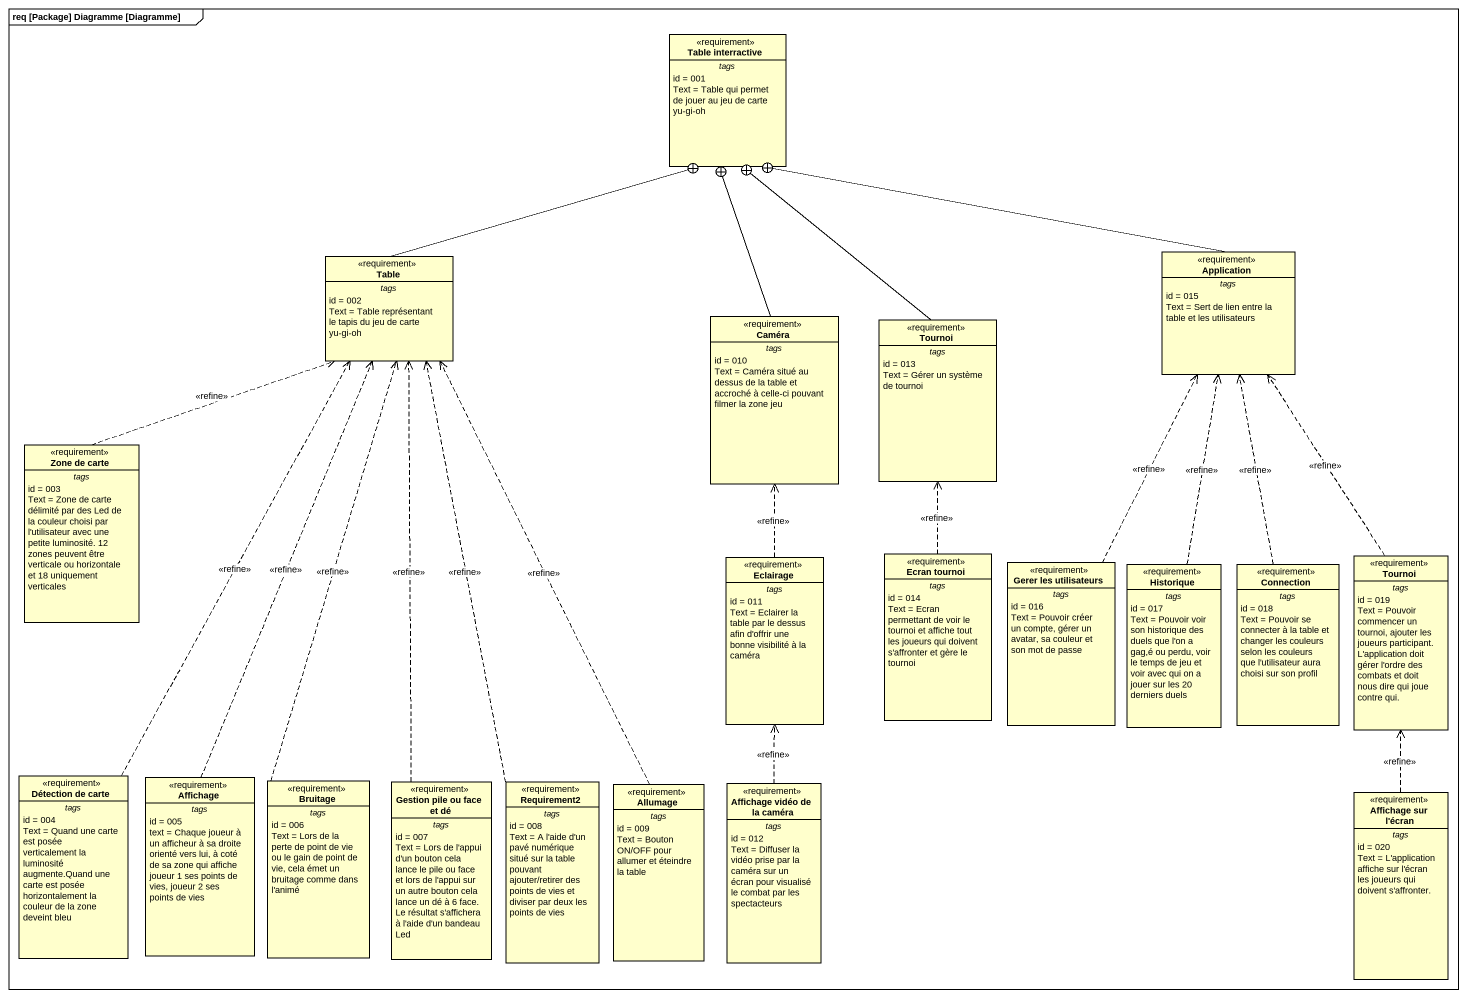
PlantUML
@startuml
mainframe req [Package] Diagramme [Diagramme]
hide circle
hide empty members
class "Table interractive" as Table_interractive <<requirement>> {
  -- tags --
  id = 001
  Text = Table qui permet de jouer au jeu de carte yu-gi-oh
}
class Table <<requirement>> {
  -- tags --
  id = 002
  Text = Table représentant le tapis du jeu de carte yu-gi-oh
}
class Application <<requirement>> {
  -- tags --
  id = 015
  Text = Sert de lien entre la table et les utilisateurs
}
class Caméra <<requirement>> {
  -- tags --
  id = 010
  Text = Caméra situé au dessus de la table et accroché à celle-ci pouvant filmer la zone jeu
}
class Tournoi <<requirement>> {
  -- tags --
  id = 013
  Text = Gérer un système de tournoi
}
class "Zone de carte" as Zone_de_carte <<requirement>> {
  -- tags --
  id = 003
  Text = Zone de carte délimité par des Led de la couleur choisi par l'utilisateur avec une petite luminosité. 12 zones peuvent être verticale ou horizontale et 18 uniquement verticales
}
class Eclairage <<requirement>> {
  -- tags --
  id = 011
  Text = Eclairer la table par le dessus afin d'offrir une bonne visibilité à la caméra
}
class "Ecran tournoi" as Ecran_tournoi <<requirement>> {
  -- tags --
  id = 014
  Text = Ecran permettant de voir le tournoi et affiche tout les joueurs qui doivent s'affronter et gère le tournoi
}
class "Gerer les utilisateurs" as Gerer_les_utilisateurs <<requirement>> {
  -- tags --
  id = 016
  Text = Pouvoir créer un compte, gérer un avatar, sa couleur et son mot de passe
}
class Historique <<requirement>> {
  -- tags --
  id = 017
  Text = Pouvoir voir son historique des duels que l'on a gag,é ou perdu, voir le temps de jeu et voir avec qui on a jouer sur les 20 derniers duels
}
class Connection <<requirement>> {
  -- tags --
  id = 018
  Text = Pouvoir se connecter à la table et changer les couleurs selon les couleurs que l'utilisateur aura choisi sur son profil
}
class "Tournoi" as Tournoi_2 <<requirement>> {
  -- tags --
  id = 019
  Text = Pouvoir commencer un tournoi, ajouter les joueurs participant. L'application doit gérer l'ordre des combats et doit nous dire qui joue contre qui.
}
class "Détection de carte" as Détection_de_carte <<requirement>> {
  -- tags --
  id = 004
  Text = Quand une carte est posée verticalement la luminosité augmente.Quand une carte est posée horizontalement la couleur de la zone deveint bleu
}
class Affichage <<requirement>> {
  -- tags --
  id = 005
  text = Chaque joueur à un afficheur à sa droite orienté vers lui, à coté de sa zone qui affiche joueur 1 ses points de vies, joueur 2 ses points de vies
}
class Bruitage <<requirement>> {
  -- tags --
  id = 006
  Text = Lors de la perte de point de vie ou le gain de point de vie, cela émet un bruitage comme dans l'animé
}
class "Gestion pile ou face et dé" as Gestion_pile_ou_face_et_dé <<requirement>> {
  -- tags --
  id = 007
  Text = Lors de l'appui d'un bouton cela lance le pile ou face et lors de l'appui sur un autre bouton cela lance un dé à 6 face. Le résultat s'affichera à l'aide d'un bandeau Led
}
class Requirement2 <<requirement>> {
  -- tags --
  id = 008
  Text = A l'aide d'un pavé numérique situé sur la table pouvant ajouter/retirer des points de vies et diviser par deux les points de vies
}
class Allumage <<requirement>> {
  -- tags --
  id = 009
  Text = Bouton ON/OFF pour allumer et éteindre la table
}
class "Affichage vidéo de la caméra" as Affichage_vidéo_de_la_caméra <<requirement>> {
  -- tags --
  id = 012
  Text = Diffuser la vidéo prise par la caméra sur un écran pour visualisé le combat par les spectacteurs
}
class "Affichage sur l'écran" as Affichage_sur_l_écran <<requirement>> {
  -- tags --
  id = 020
  Text = L'application affiche sur l'écran les joueurs qui doivent s'affronter.
}
Table -up-+ Table_interractive
Application -left-+ Table_interractive
Caméra -up-+ Table_interractive
Tournoi -up-+ Table_interractive
Zone_de_carte .up.> Table : <<refine>>
Eclairage .up.> Caméra : <<refine>>
Ecran_tournoi .up.> Tournoi : <<refine>>
Gerer_les_utilisateurs .up.> Application : <<refine>>
Historique .up.> Application : <<refine>>
Connection .up.> Application : <<refine>>
Tournoi_2 .up.> Application : <<refine>>
Détection_de_carte .up.> Table : <<refine>>
Affichage .up.> Table : <<refine>>
Bruitage .up.> Table : <<refine>>
Gestion_pile_ou_face_et_dé .up.> Table : <<refine>>
Requirement2 .up.> Table : <<refine>>
Allumage .up.> Table : <<refine>>
Affichage_vidéo_de_la_caméra .up.> Eclairage : <<refine>>
Affichage_sur_l_écran .up.> Tournoi_2 : <<refine>>
@enduml
